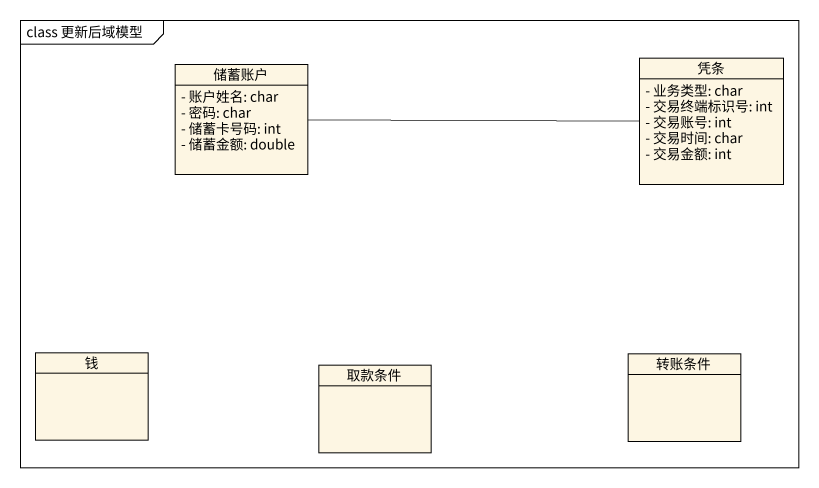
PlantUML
@startuml
mainframe class 更新后域模型
hide circle
hide empty members
skinparam classAttributeIconSize 0
class 储蓄账户 {
  - 账户姓名: char
  - 密码: char
  - 储蓄卡号码: int
  - 储蓄金额: double
}
class 凭条 {
  - 业务类型: char
  - 交易终端标识号: int
  - 交易账号: int
  - 交易时间: char
  - 交易金额: int
}
class 钱
class 取款条件
class 转账条件
储蓄账户 -right- 凭条
@enduml
